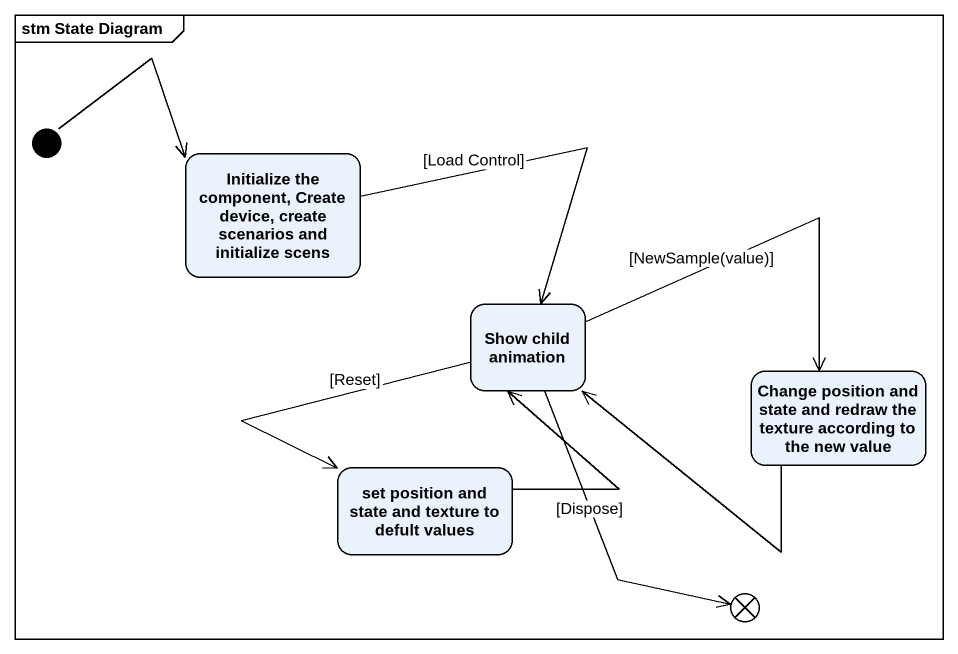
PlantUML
@startuml
mainframe stm State Diagram
hide empty description
state "Initialize the component, Create device, create scenarios and initialize scens" as Initialize_the_component
state "Show child animation" as Show_child_animation
state "Change position and state and redraw the texture according to the new value" as Change_position_and_state
state "set position and state and texture to defult values" as set_position_and_state_and
state exit1 <<choice>>
[*] -right-> Initialize_the_component
Initialize_the_component -right-> Show_child_animation : [Load Control]
Show_child_animation -right-> Change_position_and_state : [NewSample(value)]
Show_child_animation --> set_position_and_state_and : [Reset]
Show_child_animation --> exit1 : [Dispose]
Change_position_and_state -left-> Show_child_animation
set_position_and_state_and -up-> Show_child_animation
@enduml
